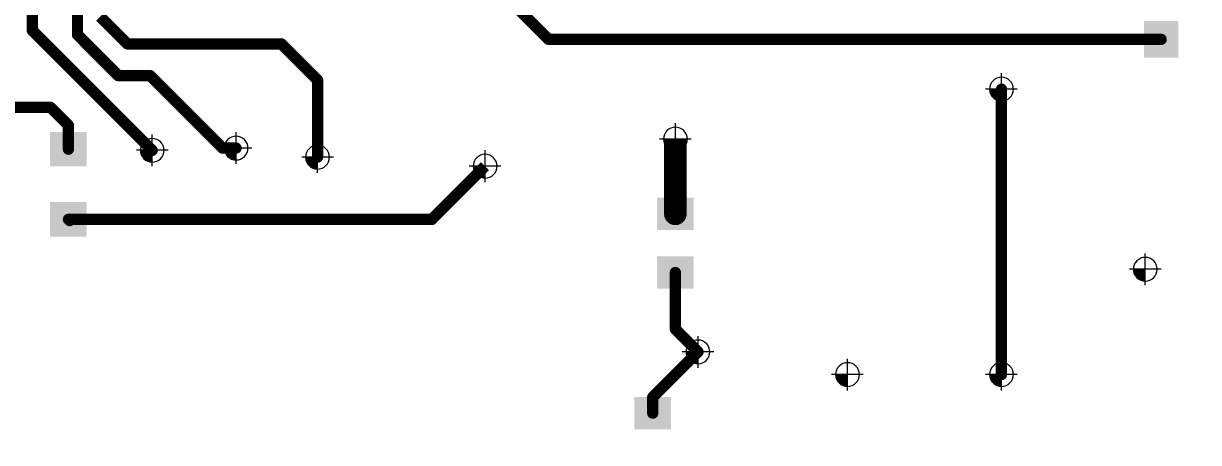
# Model space of a CAD drawing. Header units: millimetres. Extents: x 1557 to 2774, y 1107 to 1474.
# Drawn here: x 1687.88 to 1713.82, y 1362.47 to 1371.72 of the extents above; entities that cross this region are included whole.
import ezdxf

# ---------------------------------------------------------------- set-up
doc = ezdxf.new("R2010")
doc.units = ezdxf.units.MM
for name, color, linetype in [('PDF _Геометрия', 7, 'Continuous'), ('PDF _Сплошная заливка', 7, 'Continuous'), ('TopLayer', 1, 'Continuous')]:
    doc.layers.add(name, color=color, linetype=linetype)
doc.styles.add('GOST-2.304_Type-B_italic', font='GOST Common Italic.ttf')
doc.styles.get("Standard").update_dxf_attribs({"font": 'arial.ttf'})
doc.dimstyles.new('ISO-25', dxfattribs={"dimtxt": 2.5, "dimasz": 2.5, "dimexe": 1.25, "dimexo": 0.625, "dimtad": 1, "dimtxsty": 'Standard', "dimcen": 2.5, "dimadec": 0, "dimazin": 0, "dimtfac": 1, "dimtmove": 0, "dimatfit": 3, "dimfxl": 1, "dimarcsym": 0})

# ---------------------------------------------------------------- blocks, each defined once
blk = doc.blocks.new('_Open30')
at = {"color": 0, "linetype": 'ByBlock', "lineweight": -2}
for p, q in [((-1, 0.2679), (0, 0)), ((0, 0), (-1, -0.2679)), ((0, 0), (-1, 0))]:
    blk.add_line(p, q, dxfattribs=at)
blk = doc.blocks.new('*D55')
at = {"color": 0, "lineweight": -2, "transparency": 16777216}
for p, q in [((1711.986, 1432.067), (1751.592, 1432.067)), ((1750.342, 1336.067), (1750.342, 1428.067)), ((1711.986, 1332.067), (1751.592, 1332.067))]:
    blk.add_line(p, q, dxfattribs=at)
at = {"layer": 'Defpoints', "color": 0, "lineweight": 50, "transparency": 16777216}
for p in [(1711.986, 1432.067), (1750.342, 1432.067), (1711.986, 1332.067)]:
    blk.add_point(p, dxfattribs=at)
at = {"color": 0, "lineweight": -2, "transparency": 16777216, "xscale": 4, "yscale": 4, "zscale": 4}
for p, rotation in [((1750.342, 1432.067), 90), ((1750.342, 1332.067), 270)]:
    blk.add_blockref('_Open30', p, dxfattribs=dict(at, rotation=rotation))
at = {"color": 0, "transparency": 16777216, "insert": (1747.92, 1379.937), "char_height": 3, "width": 12.96541, "attachment_point": 5, "rotation": 90, "style": 'GOST-2.304_Type-B_italic'}
blk.add_mtext('100{\\fGOST type B|b0|i1|c204|p34;\\C0;%%P0,1}', dxfattribs=at)

msp = doc.modelspace()

# ---------------------------------------------------------------- hatches: boundary and pattern name
h = msp.add_hatch()
h.set_pattern_fill('ANSI31', color=256)
h.set_pattern_definition([(45, (43.5572, -8.7), (-2.245064, 2.245064), [])])
h.paths.add_polyline_path([(1705.697, 1410.452), (1705.697, 1410.898), (1705.643, 1410.898), (1705.643, 1411.165), (1706.697, 1411.165), (1706.697, 1411.419), (1705.643, 1411.419), (1705.643, 1411.686), (1705.697, 1411.686), (1705.697, 1412.06), (1705.572, 1412.143), (1705.047, 1411.926), (1704.435, 1412.179), (1704.366, 1412.346), (1704.241, 1412.346), (1704.114, 1412.042), (1704.269, 1411.669), (1703.669, 1411.669, -0.109718), (1703.697, 1411.542, -0.109718), (1703.669, 1411.415), (1704.269, 1411.415), (1704.051, 1410.888), (1703.524, 1410.67), (1703.524, 1411.27, -0.222109), (1703.27, 1411.27), (1703.27, 1410.67), (1702.897, 1410.824), (1702.524, 1410.67), (1702.524, 1411.27, -0.222109), (1702.27, 1411.27), (1702.27, 1410.67), (1701.897, 1410.824), (1701.524, 1410.67), (1701.524, 1411.27, -0.222109), (1701.27, 1411.27), (1701.27, 1410.67), (1700.743, 1410.888), (1700.525, 1411.415), (1701.125, 1411.415, -0.109718), (1701.097, 1411.542, -0.109718), (1701.125, 1411.669), (1700.525, 1411.669), (1700.68, 1412.042), (1700.525, 1412.415), (1701.125, 1412.415, -0.109718), (1701.097, 1412.542, -0.109718), (1701.125, 1412.669), (1700.525, 1412.669), (1700.639, 1412.944), (1700.625, 1412.966), (1700.484, 1412.952), (1700.309, 1412.529), (1699.697, 1412.276), (1699.301, 1412.44), (1699.151, 1412.44), (1699.151, 1412.419), (1698.097, 1412.419), (1698.097, 1412.165), (1699.151, 1412.165), (1699.151, 1411.898), (1699.097, 1411.898), (1699.097, 1410.952), (1699.097, 1409.952), (1699.097, 1409.452), (1698.125, 1409.452), (1698.097, 1409.44), (1697.897, 1409.44), (1697.897, 1408.042), (1699.295, 1408.042), (1699.295, 1408.242), (1699.307, 1408.27), (1699.307, 1409.242), (1705.487, 1409.242), (1705.487, 1408.27), (1705.499, 1408.242), (1705.499, 1408.042), (1706.897, 1408.042), (1706.897, 1409.44), (1706.697, 1409.44), (1706.669, 1409.452), (1705.697, 1409.452)])
h.paths.add_polyline_path([(1705.697, 1415.632), (1706.669, 1415.632), (1706.697, 1415.643), (1706.897, 1415.643), (1706.897, 1415.786), (1706.793, 1415.855), (1706.67, 1415.804), (1706.058, 1416.058), (1705.804, 1416.67), (1705.915, 1416.938), (1705.846, 1417.042), (1705.499, 1417.042), (1705.499, 1416.842), (1705.487, 1416.813), (1705.487, 1415.842), (1703.541, 1415.842), (1703.541, 1415.788), (1703.274, 1415.788), (1703.274, 1416.842), (1703.02, 1416.842), (1703.02, 1415.788), (1702.999, 1415.788), (1702.999, 1415.638), (1703.163, 1415.242), (1702.909, 1414.629), (1702.607, 1414.504), (1702.607, 1414.379), (1702.897, 1414.259), (1703.27, 1414.413), (1703.27, 1413.813, -0.222109), (1703.524, 1413.813), (1703.524, 1414.413), (1704.051, 1414.195), (1704.269, 1413.669), (1703.669, 1413.669, -0.109718), (1703.697, 1413.542, -0.109718), (1703.669, 1413.415), (1704.269, 1413.415), (1704.143, 1413.112), (1704.165, 1413.078), (1704.305, 1413.091), (1704.435, 1413.404), (1705.047, 1413.658), (1705.572, 1413.44), (1705.582, 1413.441), (1705.697, 1413.524), (1705.697, 1414.452)])
h.paths.add_polyline_path([(1701.431, 1415.242), (1701.637, 1415.738), (1701.567, 1415.842), (1699.307, 1415.842), (1699.307, 1416.813), (1699.295, 1416.842), (1699.295, 1417.042), (1697.897, 1417.042), (1697.897, 1415.643), (1698.097, 1415.643), (1698.125, 1415.632), (1699.097, 1415.632), (1699.097, 1414.452), (1699.097, 1413.872), (1699.201, 1413.802), (1699.697, 1414.008), (1700.309, 1413.754), (1700.367, 1413.614), (1700.503, 1413.614), (1700.743, 1414.195), (1701.27, 1414.413), (1701.27, 1413.813, -0.222109), (1701.524, 1413.813), (1701.524, 1414.413), (1701.897, 1414.259), (1702.087, 1414.338), (1702.087, 1414.463), (1701.685, 1414.629)])
h.paths.add_polyline_path([(1676.17, 1350.425), (1676.012, 1350.807), (1676.17, 1351.19), (1676.553, 1351.348), (1677.322, 1351.348), (1677.322, 1351.536), (1676.553, 1351.536), (1676.17, 1351.695), (1676.012, 1352.077), (1676.17, 1352.46), (1676.553, 1352.618), (1677.322, 1352.618), (1677.322, 1352.806), (1676.553, 1352.806), (1676.17, 1352.965), (1676.012, 1353.347), (1676.17, 1353.73), (1676.553, 1353.888), (1677.322, 1353.888), (1677.322, 1354.076), (1676.553, 1354.076), (1676.17, 1354.235), (1676.012, 1354.617), (1676.17, 1355), (1676.553, 1355.158), (1677.322, 1355.158), (1677.322, 1355.346), (1676.553, 1355.346), (1676.17, 1355.505), (1676.012, 1355.887), (1676.17, 1356.27), (1676.553, 1356.428), (1677.322, 1356.428), (1677.322, 1356.616), (1676.553, 1356.616), (1676.17, 1356.775), (1676.157, 1356.805), (1676.083, 1356.805), (1675.834, 1356.908), (1675.521, 1357.221), (1675.418, 1357.47), (1675.418, 1358.97), (1672.476, 1358.97), (1672.451, 1358.845), (1672.535, 1358.81), (1672.694, 1358.427), (1672.535, 1358.045), (1672.153, 1357.886), (1671.322, 1357.886), (1671.322, 1357.757), (1671.551, 1357.757), (1671.551, 1357.157), (1671.597, 1357.157, -0.169966), (1671.624, 1357.189, -0.766507), (1671.74, 1357.157), (1672.003, 1357.157, -0.257933), (1672.073, 1357.284), (1671.805, 1357.284), (1671.805, 1357.757), (1672.153, 1357.757), (1672.577, 1357.581), (1672.7, 1357.284), (1672.233, 1357.284, -0.257933), (1672.303, 1357.157, -0.257916), (1672.233, 1357.03), (1672.7, 1357.03), (1672.577, 1356.733), (1672.153, 1356.558), (1671.805, 1356.558), (1671.805, 1357.03), (1672.073, 1357.03, -0.257916), (1672.003, 1357.157), (1671.74, 1357.157, -0.267396), (1671.709, 1357.103, -0.766507), (1671.593, 1357.135), (1671.551, 1357.135), (1671.551, 1356.558), (1671.322, 1356.558), (1671.322, 1356.428), (1672.153, 1356.428), (1672.535, 1356.27), (1672.694, 1355.887), (1672.535, 1355.505), (1672.153, 1355.346), (1671.322, 1355.346), (1671.322, 1355.158), (1672.153, 1355.158), (1672.535, 1355), (1672.694, 1354.617), (1672.535, 1354.235), (1672.153, 1354.076), (1671.322, 1354.076), (1671.322, 1353.888), (1672.153, 1353.888), (1672.535, 1353.73), (1672.694, 1353.347), (1672.535, 1352.965), (1672.153, 1352.806), (1671.322, 1352.806), (1671.322, 1352.618), (1672.153, 1352.618), (1672.535, 1352.46), (1672.694, 1352.077), (1672.535, 1351.695), (1672.153, 1351.536), (1671.322, 1351.536), (1671.322, 1351.348), (1672.153, 1351.348), (1672.535, 1351.19), (1672.694, 1350.807), (1672.535, 1350.425), (1672.153, 1350.266), (1671.322, 1350.266), (1671.322, 1350.078), (1672.153, 1350.078), (1672.535, 1349.92), (1672.694, 1349.537), (1672.535, 1349.155), (1672.391, 1349.095), (1672.416, 1348.97), (1674.453, 1348.97), (1674.453, 1349.425, -0.414214), (1674.39, 1349.487, -1), (1674.515, 1349.487, -0.414214), (1674.453, 1349.425), (1674.453, 1348.97), (1676.289, 1348.97), (1676.314, 1349.095), (1676.17, 1349.155), (1676.012, 1349.537), (1676.17, 1349.92), (1676.541, 1350.073), (1676.541, 1350.271)])
h.paths.add_polyline_path([(1674.48, 1351.21), (1674.48, 1351.81, -0.222109), (1674.226, 1351.81), (1674.226, 1351.21), (1673.699, 1351.429), (1673.481, 1351.955), (1674.081, 1351.955, -0.109718), (1674.053, 1352.082, -0.109718), (1674.081, 1352.209), (1673.481, 1352.209), (1673.615, 1352.532), (1673.481, 1352.855), (1674.081, 1352.855, -0.109718), (1674.053, 1352.982, -0.109718), (1674.081, 1353.109), (1673.481, 1353.109), (1673.635, 1353.482), (1673.481, 1353.855), (1674.081, 1353.855, -0.109718), (1674.053, 1353.982, -0.109718), (1674.081, 1354.109), (1673.481, 1354.109), (1673.615, 1354.432), (1673.481, 1354.755), (1674.081, 1354.755, -0.109718), (1674.053, 1354.882, -0.109718), (1674.081, 1355.009), (1673.481, 1355.009), (1673.615, 1355.332), (1673.481, 1355.655), (1674.081, 1355.655, -0.109718), (1674.053, 1355.782, -0.109718), (1674.081, 1355.909), (1673.481, 1355.909), (1673.699, 1356.436), (1674.226, 1356.654), (1674.226, 1356.054, -0.222109), (1674.48, 1356.054), (1674.48, 1356.654), (1675.006, 1356.436), (1675.224, 1355.909), (1674.624, 1355.909, -0.109718), (1674.653, 1355.782, -0.109718), (1674.624, 1355.655), (1675.224, 1355.655), (1675.091, 1355.332), (1675.224, 1355.009), (1674.624, 1355.009, -0.109718), (1674.653, 1354.882, -0.109718), (1674.624, 1354.755), (1675.224, 1354.755), (1675.091, 1354.432), (1675.224, 1354.109), (1674.624, 1354.109, -0.109718), (1674.653, 1353.982, -0.109718), (1674.624, 1353.855), (1675.224, 1353.855), (1675.07, 1353.482), (1675.224, 1353.109), (1674.624, 1353.109, -0.109718), (1674.653, 1352.982, -0.109718), (1674.624, 1352.855), (1675.224, 1352.855), (1675.091, 1352.532), (1675.224, 1352.209), (1674.624, 1352.209, -0.109718), (1674.653, 1352.082, -0.109718), (1674.624, 1351.955), (1675.224, 1351.955), (1675.006, 1351.429)], flags=16)
h.paths.add_polyline_path([(1674.178, 1352.082, -1), (1674.528, 1352.082, -1)], flags=0)
h.paths.add_polyline_path([(1674.178, 1352.982, -1), (1674.528, 1352.982, -1)], flags=0)
h.paths.add_polyline_path([(1674.178, 1353.982, -1), (1674.528, 1353.982, -1)], flags=0)
h.paths.add_polyline_path([(1674.178, 1354.882, -1), (1674.528, 1354.882, -1)], flags=0)
h.paths.add_polyline_path([(1674.178, 1355.782, -1), (1674.528, 1355.782, -1)], flags=0)
at = {"layer": 'PDF _Сплошная заливка', "transparency": 33554559}
for points in [[(1709.208, 1370.27, 0.198988), (1709.284, 1370.084), (1709.284, 1370.084, 0.198988), (1709.47, 1370.007), (1709.47, 1370.007), (1709.47, 1370.007), (1709.47, 1370.27), (1709.47, 1370.27)], [(1702.008, 1369.17, 0.198898), (1702.084, 1368.984), (1702.084, 1368.984, 0.198848), (1702.27, 1368.907), (1702.27, 1368.907), (1702.27, 1368.907), (1702.27, 1369.17), (1702.27, 1369.17)], [(1690.458, 1368.92, 0.198906), (1690.534, 1368.734), (1690.534, 1368.734, 0.19888), (1690.72, 1368.657), (1690.72, 1368.657), (1690.72, 1368.657), (1690.72, 1368.92), (1690.72, 1368.92)], [(1692.308, 1368.97, 0.198956), (1692.384, 1368.784), (1692.384, 1368.784, 0.19888), (1692.57, 1368.707), (1692.57, 1368.707), (1692.57, 1368.707), (1692.57, 1368.97), (1692.57, 1368.97)], [(1694.108, 1368.77, 0.198797), (1694.184, 1368.584), (1694.184, 1368.584, 0.198848), (1694.37, 1368.507), (1694.37, 1368.507), (1694.37, 1368.507), (1694.37, 1368.77), (1694.37, 1368.77)], [(1697.808, 1368.57, 0.19888), (1697.884, 1368.384), (1697.884, 1368.384, 0.198956), (1698.07, 1368.307), (1698.07, 1368.307), (1698.07, 1368.307), (1698.07, 1368.57), (1698.07, 1368.57)], [(1712.383, 1366.295, 0.414186), (1712.645, 1366.032), (1712.645, 1366.032), (1712.645, 1366.032), (1712.645, 1366.295), (1712.645, 1366.295)], [(1702.508, 1364.47, 0.414208), (1702.77, 1364.207), (1702.77, 1364.207), (1702.77, 1364.207), (1702.77, 1364.47), (1702.77, 1364.47)], [(1705.808, 1363.97, 0.414208), (1706.07, 1363.707), (1706.07, 1363.707), (1706.07, 1363.707), (1706.07, 1363.97), (1706.07, 1363.97)], [(1709.208, 1363.97, 0.414208), (1709.47, 1363.707), (1709.47, 1363.707), (1709.47, 1363.707), (1709.47, 1363.97), (1709.47, 1363.97)]]:
    msp.add_hatch(color=7, dxfattribs=at).paths.add_polyline_path(points)

# ---------------------------------------------------------------- linework, layer by layer
at = {"layer": 'PDF _Геометрия', "lineweight": 9}
for points in [[(1709.47, 1369.92), (1709.47, 1370.62)], [(1709.82, 1370.27), (1709.12, 1370.27)], [(1702.27, 1368.82), (1702.27, 1369.52)], [(1690.72, 1368.57), (1690.72, 1369.27)], [(1692.57, 1368.62), (1692.57, 1369.32)], [(1694.37, 1368.42), (1694.37, 1369.12)], [(1702.62, 1369.17), (1701.92, 1369.17)], [(1691.07, 1368.92), (1690.37, 1368.92)], [(1692.92, 1368.97), (1692.22, 1368.97)], [(1694.72, 1368.77), (1694.02, 1368.77)], [(1698.07, 1368.22), (1698.07, 1368.92)], [(1698.42, 1368.57), (1697.72, 1368.57)], [(1712.645, 1365.945), (1712.645, 1366.645)], [(1712.995, 1366.295), (1712.295, 1366.295)], [(1702.77, 1364.12), (1702.77, 1364.82)], [(1703.12, 1364.47), (1702.42, 1364.47)], [(1706.07, 1363.62), (1706.07, 1364.32)], [(1709.47, 1363.62), (1709.47, 1364.32)], [(1706.42, 1363.97), (1705.72, 1363.97)], [(1709.82, 1363.97), (1709.12, 1363.97)]]:
    msp.add_lwpolyline(points, dxfattribs=at)
for points in [[(1709.733, 1370.27, 0.414036), (1709.47, 1370.532, 0.414315), (1709.207, 1370.27, 0.414315), (1709.47, 1370.007, 0.414036)], [(1702.533, 1369.17, 0.414315), (1702.27, 1369.432, 0.414315), (1702.008, 1369.17, 0.414315), (1702.27, 1368.907, 0.414315)], [(1690.983, 1368.92, 0.414315), (1690.72, 1369.182, 0.414315), (1690.458, 1368.92, 0.414315), (1690.72, 1368.658, 0.414315)], [(1692.833, 1368.97, 0.414315), (1692.57, 1369.232, 0.414315), (1692.308, 1368.97, 0.414315), (1692.57, 1368.707, 0.414315)], [(1694.632, 1368.77, 0.414315), (1694.37, 1369.032, 0.414315), (1694.107, 1368.77, 0.414315), (1694.37, 1368.507, 0.414315)], [(1698.333, 1368.57, 0.414036), (1698.07, 1368.832, 0.413811), (1697.807, 1368.57, 0.413811), (1698.07, 1368.307, 0.414036)], [(1712.908, 1366.295, 0.414036), (1712.645, 1366.557, 0.414315), (1712.382, 1366.295, 0.414315), (1712.645, 1366.033, 0.414036)], [(1703.032, 1364.47, 0.414315), (1702.77, 1364.732, 0.414315), (1702.507, 1364.47, 0.414315), (1702.77, 1364.207, 0.414315)], [(1706.333, 1363.97, 0.414315), (1706.07, 1364.232, 0.414315), (1705.808, 1363.97, 0.414315), (1706.07, 1363.707, 0.414315)], [(1709.733, 1363.97, 0.414036), (1709.47, 1364.232, 0.414315), (1709.207, 1363.97, 0.414315), (1709.47, 1363.707, 0.414036)]]:
    msp.add_lwpolyline(points, format="xyb", close=True, dxfattribs=at)
at = {"layer": 'TopLayer'}
for points, const_width in [([(1695.02, 1375.82), (1699.47, 1371.37)], 0.25), ([(1688.07, 1371.57), (1688.07, 1372.87)], 0.25), ([(1689.07, 1371.47), (1689.07, 1372.87)], 0.25), ([(1689.57, 1371.87), (1690.17, 1371.27)], 0.25), ([(1688.07, 1371.57), (1690.72, 1368.92)], 0.25), ([(1689.07, 1371.47), (1689.97, 1370.57)], 0.25), ([(1690.17, 1371.27), (1693.57, 1371.27)], 0.25), ([(1693.57, 1371.27), (1694.37, 1370.47)], 0.25), ([(1699.47, 1371.37), (1712.995, 1371.37)], 0.25), ([(1689.97, 1370.57), (1690.67, 1370.57)], 0.25), ([(1690.67, 1370.57), (1692.27, 1368.97)], 0.25), ([(1694.37, 1368.77), (1694.37, 1370.47)], 0.25), ([(1709.47, 1363.97), (1709.47, 1370.27)], 0.25), ([(1687.348, 1369.87), (1688.47, 1369.87)], 0.25), ([(1688.47, 1369.87), (1688.87, 1369.47)], 0.25), ([(1688.87, 1368.945), (1688.87, 1369.47)], 0.25), ([(1702.27, 1367.518), (1702.27, 1369.17)], 0.5), ([(1692.27, 1368.97), (1692.57, 1368.97)], 0.25), ([(1696.895, 1367.395), (1698.07, 1368.57)], 0.25), ([(1688.87, 1367.395), (1696.895, 1367.395)], 0.25), ([(1688.87, 1367.395), (1688.895, 1367.37)], 0.25), ([(1702.27, 1364.97), (1702.27, 1366.222)], 0.25), ([(1702.27, 1364.97), (1702.77, 1364.47)], 0.25), ([(1701.77, 1363.47), (1702.77, 1364.47)], 0.25), ([(1701.77, 1363.118), (1701.77, 1363.47)], 0.25)]:
    msp.add_lwpolyline(points, dxfattribs=dict(at, const_width=const_width))
for points, const_width in [([(1688.008, 1371.57, 1), (1688.133, 1371.57, 1)], 0.125), ([(1688.008, 1371.57, 1), (1688.133, 1371.57, 1)], 0.125), ([(1689.008, 1371.47, 1), (1689.133, 1371.47, 1)], 0.125), ([(1689.008, 1371.47, 1), (1689.133, 1371.47, 1)], 0.125), ([(1690.108, 1371.27, 1), (1690.233, 1371.27, 1)], 0.125), ([(1690.108, 1371.27, 1), (1690.233, 1371.27, 1)], 0.125), ([(1693.508, 1371.27, 1), (1693.633, 1371.27, 1)], 0.125), ([(1693.508, 1371.27, 1), (1693.633, 1371.27, 1)], 0.125), ([(1699.408, 1371.37, 1), (1699.533, 1371.37, 1)], 0.125), ([(1699.408, 1371.37, 1), (1699.533, 1371.37, 1)], 0.125), ([(1712.933, 1371.37, 1), (1713.058, 1371.37, 1)], 0.125), ([(1689.908, 1370.57, 1), (1690.033, 1370.57, 1)], 0.125), ([(1689.908, 1370.57, 1), (1690.033, 1370.57, 1)], 0.125), ([(1690.608, 1370.57, 1), (1690.733, 1370.57, 1)], 0.125), ([(1690.608, 1370.57, 1), (1690.733, 1370.57, 1)], 0.125), ([(1694.308, 1370.47, 1), (1694.433, 1370.47, 1)], 0.125), ([(1694.308, 1370.47, 1), (1694.433, 1370.47, 1)], 0.125), ([(1709.408, 1370.27, 1), (1709.533, 1370.27, 1)], 0.125), ([(1688.408, 1369.87, 1), (1688.533, 1369.87, 1)], 0.125), ([(1688.408, 1369.87, 1), (1688.533, 1369.87, 1)], 0.125), ([(1688.808, 1369.47, 1), (1688.933, 1369.47, 1)], 0.125), ([(1688.808, 1369.47, 1), (1688.933, 1369.47, 1)], 0.125), ([(1688.808, 1368.945, 1), (1688.933, 1368.945, 1)], 0.125), ([(1690.658, 1368.92, 1), (1690.783, 1368.92, 1)], 0.125), ([(1692.208, 1368.97, 1), (1692.333, 1368.97, 1)], 0.125), ([(1692.208, 1368.97, 1), (1692.333, 1368.97, 1)], 0.125), ([(1692.508, 1368.97, 1), (1692.633, 1368.97, 1)], 0.125), ([(1694.308, 1368.77, 1), (1694.433, 1368.77, 1)], 0.125), ([(1702.145, 1367.518, 1), (1702.395, 1367.518, 1)], 0.25), ([(1688.808, 1367.395, 1), (1688.933, 1367.395, 1)], 0.125), ([(1688.808, 1367.395, 1), (1688.933, 1367.395, 1)], 0.125), ([(1688.833, 1367.37, 1), (1688.958, 1367.37, 1)], 0.125), ([(1696.833, 1367.395, 1), (1696.958, 1367.395, 1)], 0.125), ([(1696.833, 1367.395, 1), (1696.958, 1367.395, 1)], 0.125), ([(1702.208, 1366.222, 1), (1702.333, 1366.222, 1)], 0.125), ([(1702.208, 1364.97, 1), (1702.333, 1364.97, 1)], 0.125), ([(1702.208, 1364.97, 1), (1702.333, 1364.97, 1)], 0.125), ([(1702.708, 1364.47, 1), (1702.833, 1364.47, 1)], 0.125), ([(1702.708, 1364.47, 1), (1702.833, 1364.47, 1)], 0.125), ([(1709.408, 1363.97, 1), (1709.533, 1363.97, 1)], 0.125), ([(1701.708, 1363.47, 1), (1701.833, 1363.47, 1)], 0.125), ([(1701.708, 1363.47, 1), (1701.833, 1363.47, 1)], 0.125), ([(1701.708, 1363.118, 1), (1701.833, 1363.118, 1)], 0.125)]:
    msp.add_lwpolyline(points, format="xyb", close=True, dxfattribs=dict(at, const_width=const_width))
for points in [[(1712.614, 1370.964), (1713.376, 1370.964), (1712.614, 1371.776), (1713.376, 1371.776)], [(1689.276, 1368.564), (1689.276, 1369.326), (1688.464, 1368.564), (1688.464, 1369.326)], [(1689.276, 1367.014), (1689.276, 1367.776), (1688.464, 1367.014), (1688.464, 1367.776)], [(1701.864, 1367.873), (1701.864, 1367.162), (1702.676, 1367.873), (1702.676, 1367.162)], [(1701.864, 1366.578), (1701.864, 1365.867), (1702.676, 1366.578), (1702.676, 1365.867)], [(1702.176, 1362.762), (1702.176, 1363.473), (1701.364, 1362.762), (1701.364, 1363.473)]]:
    msp.add_solid(points, dxfattribs=at)

# ---------------------------------------------------------------- dimensions: what is measured, and where the dimension line sits
dim = msp.add_linear_dim(base=(1750.342, 1432.067), p1=(1711.986, 1332.067), p2=(1711.986, 1432.067), angle=90, text='100{\\fGOST type B|b0|i1|c204|p34;\\C0;%%P0,1}', dimstyle='ISO-25', override={"dimtxt": 3, "dimasz": 4, "dimexo": 0, "dimtxsty": 'GOST-2.304_Type-B_italic', "dimblk1": 'Open30', "dimblk2": 'Open30', "dimsah": 1})
dim.commit()
dim.dimension.update_dxf_attribs({"geometry": '*D55', "text_midpoint": (1750.342, 1379.937), "dimtype": 160})

doc.saveas('drawing.dxf')
